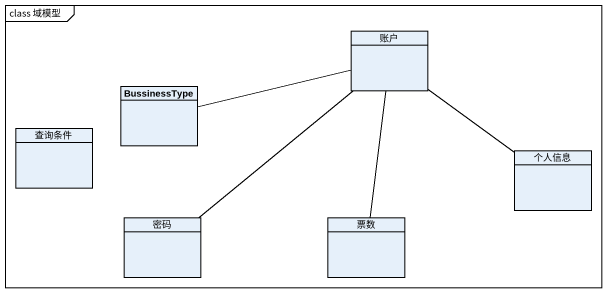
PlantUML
@startuml
mainframe class 域模型
hide circle
hide empty members
class 账户
class BussinessType
class 查询条件
class 个人信息
class 密码
class 票数
账户 -left- BussinessType
账户 -- 个人信息
账户 -- 票数
密码 -up- 账户
@enduml
